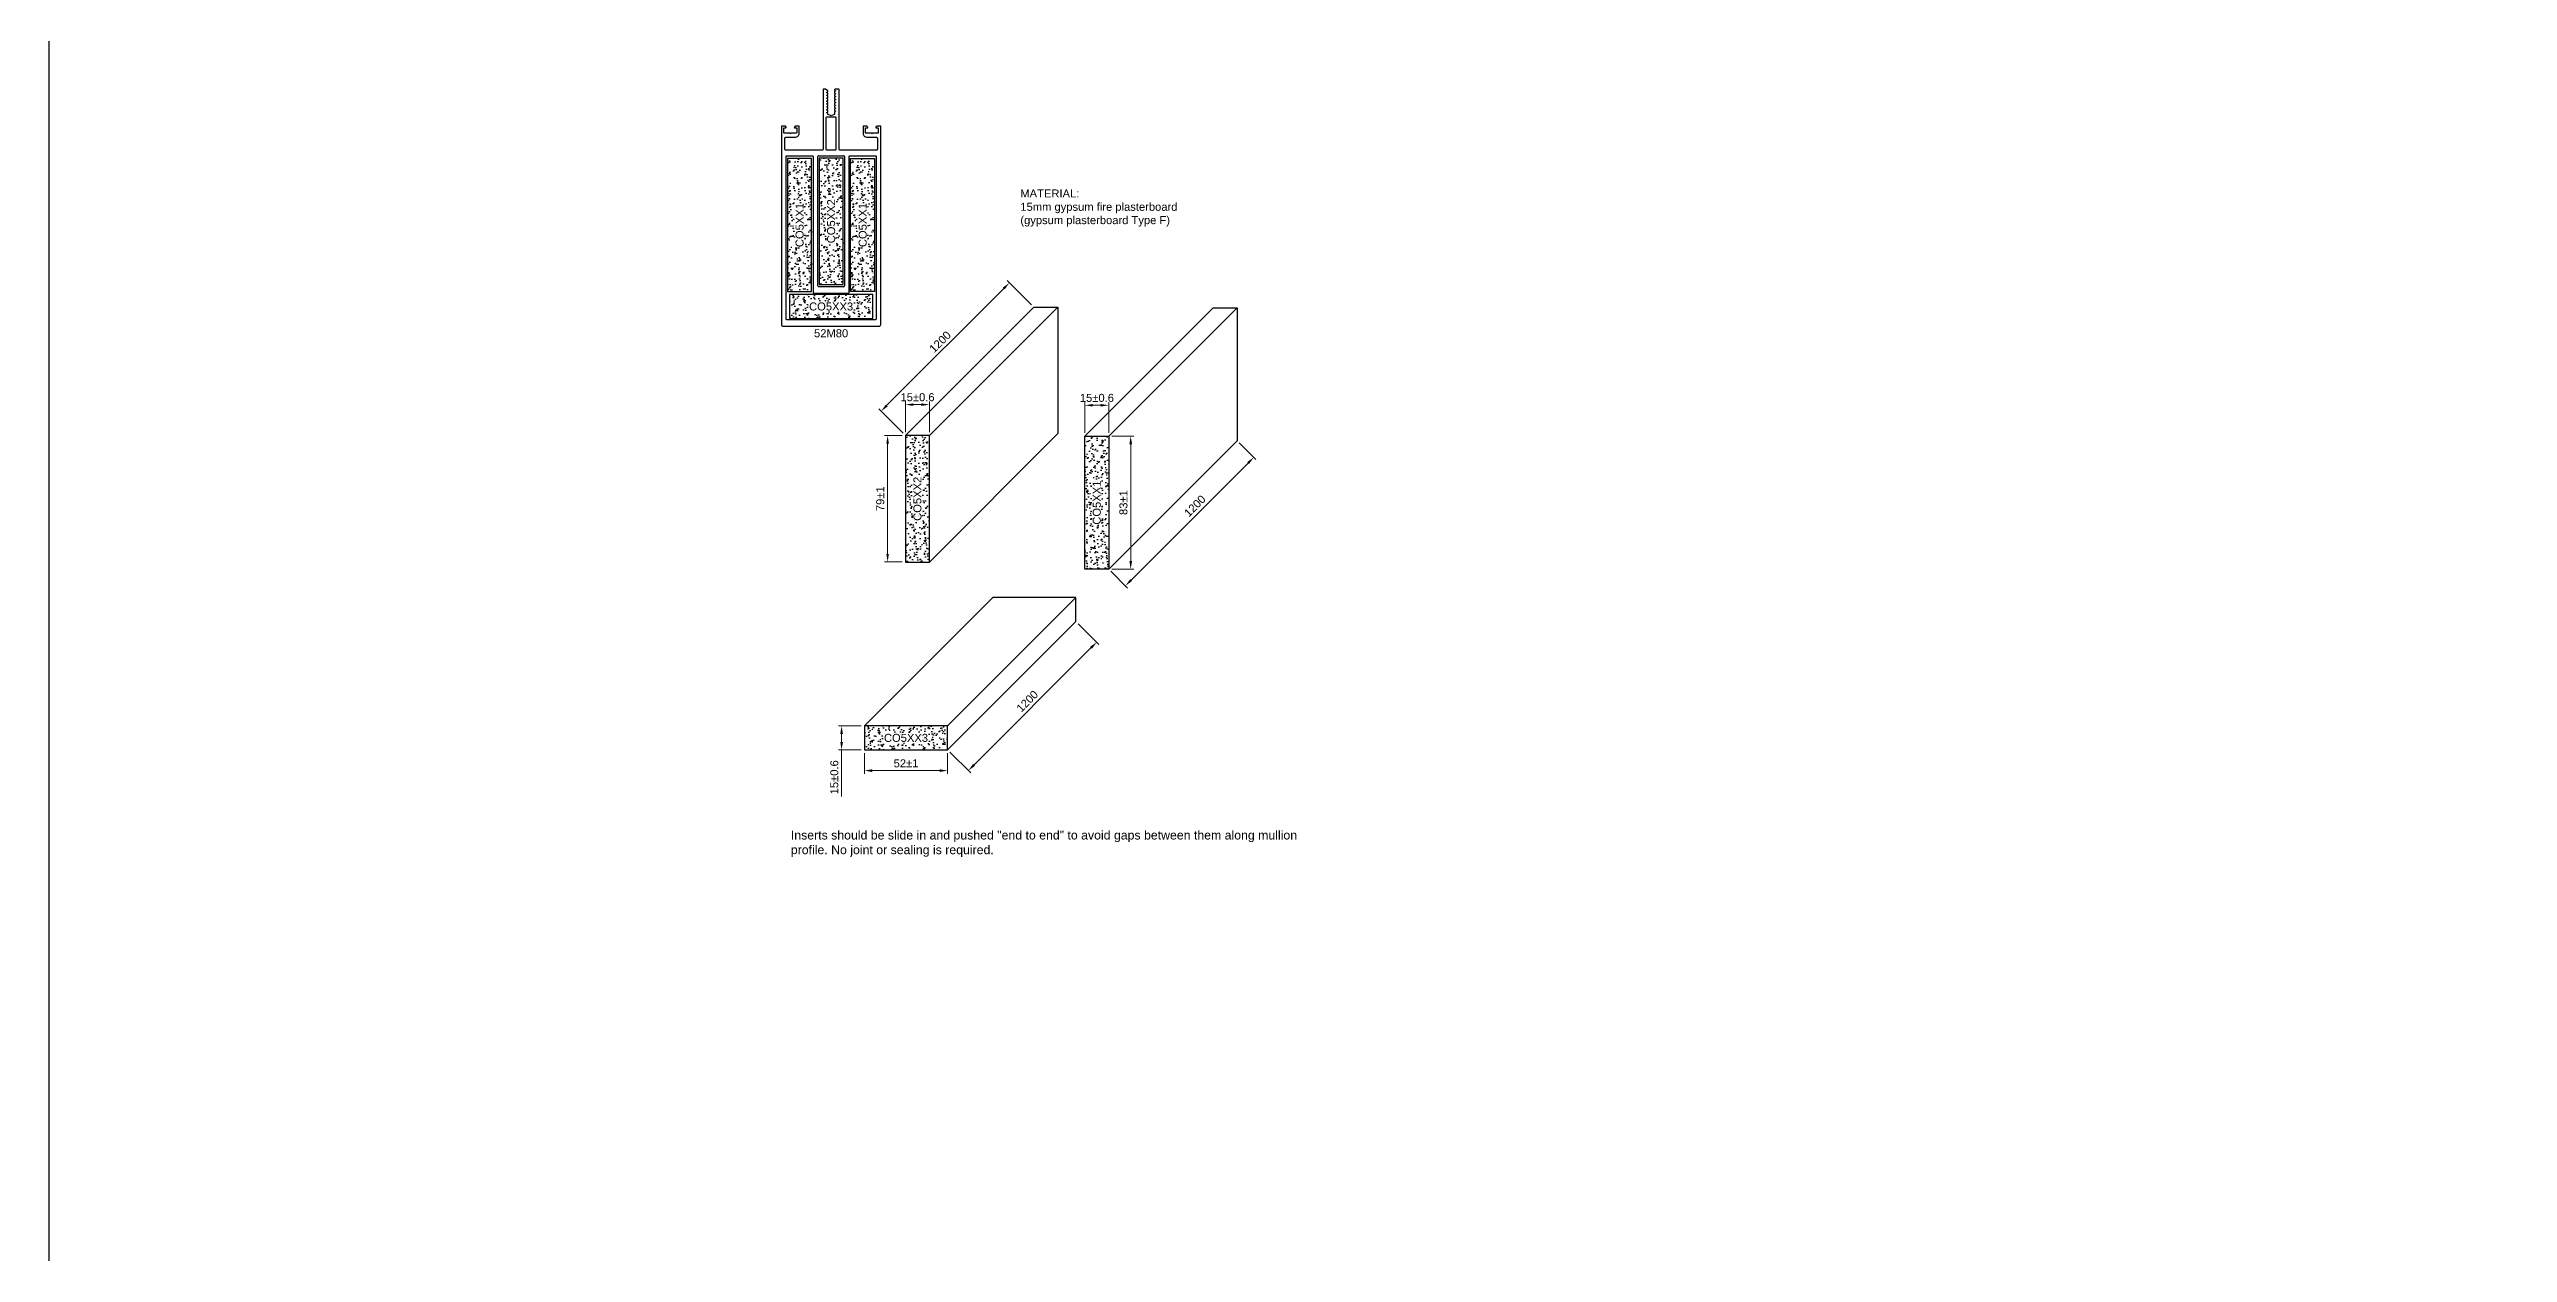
# Model space of a CAD drawing. Header units: millimetres. Extents: x 22319 to 27873, y 35287 to 39437.
# Drawn here: x 22319 to 23855, y 37362 to 38114 of the extents above; entities that cross this region are included whole.
import ezdxf
from ezdxf.enums import TextEntityAlignment as Align

# ---------------------------------------------------------------- set-up
doc = ezdxf.new("R2010")
doc.units = ezdxf.units.MM
doc.header["$LTSCALE"] = 0.5
for name, color, linetype, lineweight in [('AM_0', 7, 'Continuous', 30), ('AM_4', 3, 'Continuous', 25), ('AM_5', 3, 'Continuous', 18), ('AM_6', 2, 'Continuous', 20), ('AM_8', 1, 'Continuous', 25)]:
    doc.layers.add(name, color=color, linetype=linetype, lineweight=lineweight)
doc.styles.add('Border', font='ARIAL.TTF')
doc.styles.get("Standard").update_dxf_attribs({"font": 'ARIAL.TTF'})
doc.dimstyles.new('SBS_DIN$0', dxfattribs={"dimscale": 2, "dimtxt": 2.5, "dimasz": 2.5, "dimexe": 1, "dimexo": 1, "dimgap": 1, "dimtad": 1, "dimrnd": 0.5, "dimdsep": 46, "dimtxsty": 'Standard', "dimcen": 0, "dimclrd": 256, "dimclre": 256, "dimclrt": 2, "dimadec": 0, "dimazin": 2, "dimtp": 0.1, "dimtm": 0.1, "dimtfac": 0.71, "dimtofl": 0, "dimtmove": 0, "dimatfit": 3, "dimfxl": 0, "dimlwd": -1, "dimlwe": -1, "dimarcsym": 0})

# ---------------------------------------------------------------- blocks, each defined once
blk = doc.blocks.new('*D643')
at = {"layer": 'AM_5'}
for p, q in [((22826.2, 37691.2), (22811.9, 37691.2)), ((22826.2, 37676.2), (22811.9, 37676.2)), ((22813.9, 37686.2), (22813.9, 37681.2)), ((22813.9, 37676.2), (22813.9, 37647))]:
    blk.add_line(p, q, dxfattribs=at)
for points in [[(22813.1, 37686.2), (22814.8, 37686.2), (22813.9, 37691.2)], [(22813.1, 37681.2), (22814.8, 37681.2), (22813.9, 37676.2)]]:
    blk.add_solid(points, dxfattribs=at)
at = {"layer": 'Defpoints', "color": 0}
for p in [(22813.9, 37676.2), (22828.2, 37691.2), (22828.2, 37676.2)]:
    blk.add_point(p, dxfattribs=at)
at = {"layer": 'AM_5', "color": 2, "insert": (22809.4, 37659.1), "char_height": 5, "attachment_point": 5, "rotation": 90}
blk.add_mtext('15{}{\\C140;%%p0.6}', dxfattribs=at)
blk = doc.blocks.new('*D644')
at = {"layer": 'AM_5'}
for p, q in [((22982.9, 37872.2), (22996.6, 37872.2)), ((22994.6, 37867.2), (22994.6, 37794.2)), ((22982.9, 37789.2), (22996.6, 37789.2))]:
    blk.add_line(p, q, dxfattribs=at)
for points in [[(22993.8, 37867.2), (22995.5, 37867.2), (22994.6, 37872.2)], [(22993.8, 37794.2), (22995.5, 37794.2), (22994.6, 37789.2)]]:
    blk.add_solid(points, dxfattribs=at)
at = {"layer": 'Defpoints', "color": 0}
for p in [(22980.9, 37872.2), (22980.9, 37789.2), (22994.6, 37789.2)]:
    blk.add_point(p, dxfattribs=at)
at = {"layer": 'AM_5', "color": 2, "insert": (22990.1, 37830.7), "char_height": 5, "attachment_point": 5, "rotation": 90}
blk.add_mtext('83{}{\\C140;%%p1}', dxfattribs=at)
blk = doc.blocks.new('*D645')
at = {"layer": 'AM_5'}
for p, q in [((22828.2, 37674.2), (22828.2, 37661.3)), ((22833.2, 37663.3), (22875.2, 37663.3)), ((22880.2, 37674.2), (22880.2, 37661.3))]:
    blk.add_line(p, q, dxfattribs=at)
for points in [[(22833.2, 37664.1), (22833.2, 37662.4), (22828.2, 37663.3)], [(22875.2, 37664.1), (22875.2, 37662.4), (22880.2, 37663.3)]]:
    blk.add_solid(points, dxfattribs=at)
at = {"layer": 'Defpoints', "color": 0}
for p in [(22828.2, 37676.2), (22880.2, 37676.2), (22880.2, 37663.3)]:
    blk.add_point(p, dxfattribs=at)
at = {"layer": 'AM_5', "color": 2, "insert": (22854.2, 37667.8), "char_height": 5, "attachment_point": 5}
blk.add_mtext('52{}{\\C140;%%p1}', dxfattribs=at)
blk = doc.blocks.new('*D646')
at = {"layer": 'AM_5'}
for p, q in [((22851.8, 37872.6), (22840.7, 37872.6)), ((22842.7, 37867.6), (22842.7, 37798.6)), ((22851.8, 37793.6), (22840.7, 37793.6))]:
    blk.add_line(p, q, dxfattribs=at)
for points in [[(22841.9, 37867.6), (22843.5, 37867.6), (22842.7, 37872.6)], [(22841.9, 37798.6), (22843.5, 37798.6), (22842.7, 37793.6)]]:
    blk.add_solid(points, dxfattribs=at)
at = {"layer": 'Defpoints', "color": 0}
for p in [(22853.8, 37872.6), (22842.7, 37793.6), (22853.8, 37793.6)]:
    blk.add_point(p, dxfattribs=at)
at = {"layer": 'AM_5', "color": 2, "insert": (22838.1, 37833.1), "char_height": 5, "attachment_point": 5, "rotation": 90}
blk.add_mtext('79{}{\\C140;%%p1}', dxfattribs=at)
blk = doc.blocks.new('*D647')
at = {"layer": 'AM_5'}
for p, q in [((22965.9, 37874.2), (22965.9, 37893.5)), ((22975.9, 37891.5), (22970.9, 37891.5)), ((22980.9, 37874.2), (22980.9, 37893.5))]:
    blk.add_line(p, q, dxfattribs=at)
for points in [[(22970.9, 37892.3), (22970.9, 37890.7), (22965.9, 37891.5)], [(22975.9, 37892.3), (22975.9, 37890.7), (22980.9, 37891.5)]]:
    blk.add_solid(points, dxfattribs=at)
at = {"layer": 'Defpoints', "color": 0}
for p in [(22965.9, 37891.5), (22965.9, 37872.2), (22980.9, 37872.2)]:
    blk.add_point(p, dxfattribs=at)
at = {"layer": 'AM_5', "color": 2, "insert": (22973.5, 37896.1), "char_height": 5, "attachment_point": 5}
blk.add_mtext('15{}{\\C140;%%p0.6}', dxfattribs=at)
blk = doc.blocks.new('*D648')
at = {"layer": 'AM_5'}
for p, q in [((22853.8, 37874.6), (22853.8, 37893.9)), ((22863.8, 37891.9), (22858.8, 37891.9)), ((22868.8, 37874.6), (22868.8, 37893.9))]:
    blk.add_line(p, q, dxfattribs=at)
for points in [[(22858.8, 37892.7), (22858.8, 37891.1), (22853.8, 37891.9)], [(22863.8, 37892.7), (22863.8, 37891.1), (22868.8, 37891.9)]]:
    blk.add_solid(points, dxfattribs=at)
at = {"layer": 'Defpoints', "color": 0}
for p in [(22853.8, 37891.9), (22853.8, 37872.6), (22868.8, 37872.6)]:
    blk.add_point(p, dxfattribs=at)
at = {"layer": 'AM_5', "color": 2, "insert": (22861.4, 37896.5), "char_height": 5, "attachment_point": 5}
blk.add_mtext('15{}{\\C140;%%p0.6}', dxfattribs=at)
blk = doc.blocks.new('52M80')
for p, q in [((-8.3, -84.9), (-8.3, -4)), ((-7.8, -3.5), (7.8, -3.5)), ((8.3, -4), (8.3, -84.9)), ((7.8, -85.4), (-7.8, -85.4))]:
    blk.add_line(p, q)
for points in [[(-2.1, 23.7), (-2.1, 24.7), (-2.6, 25, -0.655629), (-2.6, 25.3), (-2.1, 25.5), (-2.1, 26.5), (-2.6, 26.8, -0.655629), (-2.6, 27.1), (-2.1, 27.3), (-2.1, 28.3), (-2.6, 28.6, -0.655629), (-2.6, 29), (-2.1, 29.1), (-2.1, 30.1), (-2.6, 30.4, -0.655629), (-2.6, 30.8), (-2.1, 30.9), (-2.1, 31.9), (-2.6, 32.2, -0.655629), (-2.6, 32.6), (-2.1, 32.7), (-2.1, 33.7), (-2.6, 34, -0.655629), (-2.6, 34.4), (-2.1, 34.5), (-2.1, 35.5), (-2.6, 35.8, -0.655629), (-2.6, 36.2), (-2.1, 36.3), (-2.1, 37.1), (-3.6, 38), (-4.8, 38, 0.414214), (-5, 37.8), (-5, 0.5, -0.414214), (-5.5, 0), (-28.4, 0, -0.414214), (-28.9, 0.5), (-28.9, 7.5, -0.414214), (-28.4, 8), (-22.5, 8, 0.414214), (-20, 10.5), (-20, 14.8, 0.414215), (-20.2, 15), (-22.2, 15, 0.198911), (-22.4, 14.9), (-22.9, 14.4, 0.198912), (-23, 14.2), (-23, 14.2, 0.414214), (-22.8, 14), (-21.7, 14, -0.414214), (-21.5, 13.8), (-21.5, 11, -0.414214), (-22, 10.5), (-25.2, 10.5), (-25.5, 10.2), (-25.8, 10.5), (-29, 10.5, -0.414214), (-29.5, 11), (-29.5, 13.8, -0.414214), (-29.3, 14), (-28.2, 14, 0.414214), (-28, 14.2), (-28, 14.2, 0.198912), (-28.1, 14.4), (-28.6, 14.9, 0.198912), (-28.8, 15), (-30.8, 15, 0.414214), (-31, 14.8), (-31, -109, 0.414214), (-30, -110), (30, -110, 0.414214), (31, -109), (31, 15), (28.7, 15), (28, 14.3), (28, 14), (29.5, 14), (29.5, 11, -0.414214), (29, 10.5), (25.8, 10.5), (25.5, 10.2), (25.2, 10.5), (22, 10.5, -0.414214), (21.5, 11), (21.5, 14), (23, 14), (23, 14.3), (22.3, 15), (20, 15), (20, 10.5, 0.414214), (22.5, 8), (28.4, 8, -0.414214), (28.9, 7.5), (28.9, 0.5, -0.414214), (28.4, 0), (5.5, 0, -0.414214), (5, 0.5), (5, 37.8, 0.414214), (4.8, 38), (2.6, 38, 0.414214), (2.1, 37.5), (2.1, 37.3), (2.6, 37.2, -0.655629), (2.6, 36.8), (2.1, 36.5), (2.1, 35.5), (2.6, 35.4, -0.655629), (2.6, 35), (2.1, 34.7), (2.1, 33.7), (2.6, 33.6, -0.655629), (2.6, 33.2), (2.1, 32.9), (2.1, 31.9), (2.6, 31.8, -0.655629), (2.6, 31.4), (2.1, 31.1), (2.1, 30.1), (2.6, 30, -0.655629), (2.6, 29.6), (2.1, 29.3), (2.1, 28.3), (2.6, 28.1, -0.655629), (2.6, 27.8), (2.1, 27.5), (2.1, 26.5), (2.6, 26.3, -0.655629), (2.6, 26), (2.1, 25.7), (2.1, 24.7), (2.6, 24.5, -0.655629), (2.6, 24.2), (2.1, 23.9), (2.1, 22.5, -0.315299), (1.9, 22.2), (0, 21.5), (-1.9, 22.2, -0.315299), (-2.1, 22.5), (-2.1, 22.9), (-2.6, 23.2, -0.655629), (-2.6, 23.5)], [(-3, 20.4, -0.414214), (-2.7, 20.7), (2.7, 20.7, -0.414214), (3, 20.4), (3, 0.3, -0.414214), (2.7, 0), (-2.7, 0, -0.414214), (-3, 0.3)], [(27.6, -106), (-27.6, -106, -0.414214), (-28.1, -105.5), (-28.1, -4, -0.414214), (-27.6, -3.5), (-11.8, -3.5, -0.414214), (-11.3, -4), (-11.3, -88.9, 0.414214), (-10.8, -89.4), (10.8, -89.4, 0.414214), (11.3, -88.9), (11.3, -4, -0.414214), (11.8, -3.5), (27.6, -3.5, -0.414214), (28.1, -4), (28.1, -105.5, -0.414214)]]:
    blk.add_lwpolyline(points, format="xyb", close=True)
for centre, start, end in [((-7.8, -4), 90, 180), ((7.8, -4), 0, 90), ((-7.8, -84.9), 180, 270), ((7.8, -84.9), 270, 0)]:
    blk.add_arc(centre, 0.5, start, end)
blk = doc.blocks.new('*D650')
at = {"layer": 'AM_5'}
for p, q in [((23062.5, 37868), (23072.9, 37857.6)), ((22994.9, 37782.3), (23068, 37855.4)), ((22982.3, 37787.8), (22992.7, 37777.3))]:
    blk.add_line(p, q, dxfattribs=at)
for points in [[(23067.4, 37856), (23068.6, 37854.8), (23071.5, 37859)], [(22994.3, 37782.9), (22995.4, 37781.7), (22991.3, 37778.7)]]:
    blk.add_solid(points, dxfattribs=at)
at = {"layer": 'Defpoints', "color": 0}
for p in [(23061.1, 37869.4), (23071.5, 37859), (22980.9, 37789.2)]:
    blk.add_point(p, dxfattribs=at)
at = {"layer": 'AM_5', "color": 2, "insert": (23034.7, 37828.6), "char_height": 5, "attachment_point": 5, "rotation": 45}
blk.add_mtext('1200', dxfattribs=at)
blk = doc.blocks.new('*D651')
at = {"layer": 'AM_5'}
for p, q in [((22932.6, 37954.2), (22917.4, 37969.4)), ((22842.1, 37891.3), (22915.3, 37964.5)), ((22852.4, 37874), (22837.2, 37889.2))]:
    blk.add_line(p, q, dxfattribs=at)
for points in [[(22914.7, 37965), (22915.9, 37963.9), (22918.8, 37968)], [(22841.6, 37891.9), (22842.7, 37890.7), (22838.6, 37887.8)]]:
    blk.add_solid(points, dxfattribs=at)
at = {"layer": 'Defpoints', "color": 0}
for p in [(22918.8, 37968), (22934, 37952.8), (22853.8, 37872.6)]:
    blk.add_point(p, dxfattribs=at)
at = {"layer": 'AM_5', "color": 2, "insert": (22875.5, 37931.1), "char_height": 5, "attachment_point": 5, "rotation": 45}
blk.add_mtext('1200', dxfattribs=at)
blk = doc.blocks.new('*D652')
at = {"layer": 'AM_5'}
for p, q in [((22961.8, 37755), (22974.8, 37742.1)), ((22896.7, 37666.8), (22969.8, 37740)), ((22881.6, 37674.8), (22894.6, 37661.9))]:
    blk.add_line(p, q, dxfattribs=at)
for points in [[(22969.2, 37740.6), (22970.4, 37739.4), (22973.4, 37743.5)], [(22896.1, 37667.4), (22897.3, 37666.2), (22893.1, 37663.3)]]:
    blk.add_solid(points, dxfattribs=at)
at = {"layer": 'Defpoints', "color": 0}
for p in [(22960.4, 37756.5), (22973.4, 37743.5), (22880.2, 37676.2)]:
    blk.add_point(p, dxfattribs=at)
at = {"layer": 'AM_5', "color": 2, "insert": (22930, 37706.6), "char_height": 5, "attachment_point": 5, "rotation": 45}
blk.add_mtext('1200', dxfattribs=at)

msp = doc.modelspace()

# ---------------------------------------------------------------- hatches: boundary and pattern name
at = {"layer": 'AM_8'}
h = msp.add_hatch(dxfattribs=at)
h.set_pattern_fill('AR-SAND', color=256, scale=0.1, angle=270, style=0)
h.set_pattern_definition([(307.5, (-54.3526, 173.4016), (4.89413237, 0.16000313), [0, -3.8608, 0, -4.318, 0, -4.1275]), (277.5, (-54.3526, 173.4016), (7.168251, -4.4952328), [0, -2.0828, 0, -3.4798, 0, -1.3335]), (237.5, (-54.3526, 176.5258), (0.01437185, -7.9099237), [0, -1.27, 0, -4.572, 0, -5.969]), (227.5, (-54.3526, 176.526), (2.2292932, -7.6355645), [0, -0.635, 0, -2.9972, 0, -3.429])])
h.paths.add_polyline_path([(22795.188, 38045.569), (22780.188, 38045.569), (22780.188, 37962.569), (22795.188, 37962.569)])
h.paths.add_polyline_path([(22791.571, 37988.993), (22791.571, 38019.145), (22783.81, 38019.145), (22783.81, 37988.993)], flags=24)
h = msp.add_hatch(dxfattribs=at)
h.set_pattern_fill('AR-SAND', color=256, scale=0.1, angle=270, style=0)
h.set_pattern_definition([(307.5, (-74.3526, 173.4016), (4.89413237, 0.16000313), [0, -3.8608, 0, -4.318, 0, -4.1275]), (277.5, (-74.3526, 173.4016), (7.168251, -4.4952328), [0, -2.0828, 0, -3.4798, 0, -1.3335]), (237.5, (-74.3526, 176.5258), (0.01437185, -7.9099237), [0, -1.27, 0, -4.572, 0, -5.969]), (227.5, (-74.3526, 176.526), (2.2292932, -7.6355645), [0, -0.635, 0, -2.9972, 0, -3.429])])
h.paths.add_polyline_path([(22814.891, 38045.969), (22799.891, 38045.969), (22799.891, 37966.969), (22814.891, 37966.969)])
h.paths.add_polyline_path([(22811.269, 37991.393), (22811.269, 38021.545), (22803.508, 38021.545), (22803.508, 37991.393)], flags=24)
h = msp.add_hatch(dxfattribs=at)
h.set_pattern_fill('AR-SAND', color=256, scale=0.1, angle=270, style=0)
h.set_pattern_definition([(307.5, (-14.9476, 173.4016), (4.89413237, 0.16000313), [0, -3.8608, 0, -4.318, 0, -4.1275]), (277.5, (-14.9476, 173.4016), (7.168251, -4.4952328), [0, -2.0828, 0, -3.4798, 0, -1.3335]), (237.5, (-14.9476, 176.5258), (0.01437185, -7.9099237), [0, -1.27, 0, -4.572, 0, -5.969]), (227.5, (-14.9476, 176.526), (2.2292932, -7.6355645), [0, -0.635, 0, -2.9972, 0, -3.429])])
h.paths.add_polyline_path([(22834.593, 38045.569), (22819.593, 38045.569), (22819.593, 37962.569), (22834.593, 37962.569)])
h.paths.add_polyline_path([(22830.976, 37988.993), (22830.976, 38019.145), (22823.215, 38019.145), (22823.215, 37988.993)], flags=24)
h = msp.add_hatch(dxfattribs=at)
h.set_pattern_fill('AR-SAND', color=256, scale=0.1, angle=270, style=0)
h.set_pattern_definition([(307.5, (-74.3526, 183.4016), (4.89413237, 0.16000313), [0, -3.8608, 0, -4.318, 0, -4.1275]), (277.5, (-74.3526, 183.4016), (7.168251, -4.4952328), [0, -2.0828, 0, -3.4798, 0, -1.3335]), (237.5, (-74.3526, 186.5258), (0.01437185, -7.9099237), [0, -1.27, 0, -4.572, 0, -5.969]), (227.5, (-74.3526, 186.526), (2.2292932, -7.6355645), [0, -0.635, 0, -2.9972, 0, -3.429])])
h.paths.add_polyline_path([(22833.393, 37960.719), (22781.388, 37960.719), (22781.388, 37945.719), (22833.393, 37945.719)])
h.paths.add_polyline_path([(22792.314, 37949.336), (22822.467, 37949.336), (22822.467, 37957.102), (22792.314, 37957.102)], flags=24)
h = msp.add_hatch(dxfattribs=at)
h.set_pattern_fill('AR-SAND', color=256, scale=0.1, angle=270, style=0)
h.set_pattern_definition([(307.5, (-20.434, 0), (4.89413237, 0.16000313), [0, -3.8608, 0, -4.318, 0, -4.1275]), (277.5, (-20.434, 0), (7.168251, -4.4952328), [0, -2.0828, 0, -3.4798, 0, -1.3335]), (237.5, (-20.434, 3.124), (0.01437185, -7.9099237), [0, -1.27, 0, -4.572, 0, -5.969]), (227.5, (-20.434, 3.124), (2.2292932, -7.6355645), [0, -0.635, 0, -2.9972, 0, -3.429])])
h.paths.add_polyline_path([(22868.809, 37872.567), (22853.809, 37872.567), (22853.809, 37793.567), (22868.809, 37793.567)])
h.paths.add_polyline_path([(22865.188, 37817.992), (22865.188, 37848.143), (22857.427, 37848.143), (22857.427, 37817.992)], flags=24)
h = msp.add_hatch(dxfattribs=at)
h.set_pattern_fill('AR-SAND', color=256, scale=0.1, angle=270, style=0)
h.set_pattern_definition([(307.5, (51.951, 0), (4.89413237, 0.16000313), [0, -3.8608, 0, -4.318, 0, -4.1275]), (277.5, (51.951, 0), (7.168251, -4.4952328), [0, -2.0828, 0, -3.4798, 0, -1.3335]), (237.5, (51.951, 3.124), (0.01437185, -7.9099237), [0, -1.27, 0, -4.572, 0, -5.969]), (227.5, (51.951, 3.124), (2.2292932, -7.6355645), [0, -0.635, 0, -2.9972, 0, -3.429])])
h.paths.add_polyline_path([(22980.897, 37872.167), (22965.897, 37872.167), (22965.897, 37789.167), (22980.897, 37789.167)])
h.paths.add_polyline_path([(22977.276, 37815.592), (22977.276, 37845.743), (22969.515, 37845.743), (22969.515, 37815.592)], flags=24)
h = msp.add_hatch(dxfattribs=at)
h.set_pattern_fill('AR-SAND', color=256, scale=0.1, angle=270, style=0)
h.set_pattern_definition([(307.5, (-27.566, -86.0767), (4.89413237, 0.16000313), [0, -3.8608, 0, -4.318, 0, -4.1275]), (277.5, (-27.566, -86.0767), (7.168251, -4.4952328), [0, -2.0828, 0, -3.4798, 0, -1.3335]), (237.5, (-27.566, -82.9525), (0.01437185, -7.9099237), [0, -1.27, 0, -4.572, 0, -5.969]), (227.5, (-27.566, -82.9525), (2.2292932, -7.6355645), [0, -0.635, 0, -2.9972, 0, -3.429])])
h.paths.add_polyline_path([(22880.18, 37691.241), (22828.175, 37691.241), (22828.175, 37676.241), (22880.18, 37676.241)])
h.paths.add_polyline_path([(22839.1, 37679.858), (22869.254, 37679.858), (22869.254, 37687.624), (22839.1, 37687.624)], flags=24)

# ---------------------------------------------------------------- linework, layer by layer
for p, q in [((22853.809, 37872.567), (22934.029, 37952.787)), ((22868.809, 37872.567), (22949.029, 37952.787)), ((22965.897, 37872.167), (23046.116, 37952.387)), ((22980.897, 37872.167), (23061.116, 37952.387)), ((22980.897, 37789.167), (23061.116, 37869.387)), ((22880.18, 37691.241), (22960.399, 37771.46)), ((22880.18, 37676.241), (22960.399, 37756.46))]:
    msp.add_line(p, q)
msp.add_lwpolyline([(22318.708, 39437.035), (27872.659, 39437.035), (27872.659, 35287.049), (22318.708, 35287.049)], close=True)
at = {"layer": 'AM_0'}
for points in [[(22934.029, 37952.787), (22949.029, 37952.787), (22949.029, 37873.787), (22868.809, 37793.567)], [(23046.116, 37952.387), (23061.116, 37952.387), (23061.116, 37869.387)], [(22960.399, 37756.46), (22960.399, 37771.46), (22908.394, 37771.46), (22828.175, 37691.241)]]:
    msp.add_lwpolyline(points, dxfattribs=at)
for points in [[(22853.809, 37872.567), (22853.809, 37793.567), (22868.809, 37793.567), (22868.809, 37872.567)], [(22980.897, 37872.167), (22980.897, 37789.167), (22965.897, 37789.167), (22965.897, 37872.167)], [(22880.18, 37691.241), (22828.175, 37691.241), (22828.175, 37676.241), (22880.18, 37676.241)]]:
    msp.add_lwpolyline(points, close=True, dxfattribs=at)
at = {"layer": 'AM_4'}
for points in [[(22780.188, 38045.569), (22780.188, 37962.569), (22795.188, 37962.569), (22795.188, 38045.569)], [(22799.891, 38045.969), (22799.891, 37966.969), (22814.891, 37966.969), (22814.891, 38045.969)], [(22834.593, 38045.569), (22834.593, 37962.569), (22819.593, 37962.569), (22819.593, 38045.569)], [(22833.393, 37960.719), (22781.388, 37960.719), (22781.388, 37945.719), (22833.393, 37945.719)]]:
    msp.add_lwpolyline(points, close=True, dxfattribs=at)

# ---------------------------------------------------------------- block references
msp.add_blockref('52M80', (22807.391, 38050.919))

# ---------------------------------------------------------------- texts
at = {"layer": 'AM_6', "color": 7, "style": 'Border'}
for s, p in [('CO5XX1', (22787.693, 38004.069)), ('CO5XX2', (22807.391, 38006.469)), ('CO5XX1', (22827.098, 38004.069)), ('CO5XX2', (22861.309, 37833.067)), ('CO5XX1', (22973.397, 37830.667))]:
    msp.add_text(s, height=5, rotation=90, dxfattribs=at).set_placement(p, align=Align.MIDDLE_CENTER)
for p in [(22807.391, 37953.219), (22854.177, 37683.741)]:
    msp.add_text('CO5XX3', height=5, dxfattribs=at).set_placement(p, align=Align.MIDDLE_CENTER)
at = {"layer": 'AM_6', "style": 'Border'}
msp.add_text('52M80', height=5, dxfattribs=at).set_placement((22807.391, 37936.489), align=Align.MIDDLE_CENTER)
at = {"layer": 'AM_6', "attachment_point": 1, "style": 'Border'}
for s, insert, char_height, width in [('MATERIAL:\\P15mm gypsum fire plasterboard\\P(gypsum plasterboard Type F)', (22925.638, 38026.328), 5, 122.15467), ('Inserts should be slide in and pushed "end to end" to avoid gaps between them along mullion profile. No joint or sealing is required.', (22782.218, 37625.737), 5.5, 336.49876)]:
    msp.add_mtext(s, dxfattribs=dict(at, insert=insert, char_height=char_height, width=width))

# ---------------------------------------------------------------- dimensions: what is measured, and where the dimension line sits
at = {"layer": 'AM_5'}
for p1, p2, distance, picture, middle in [((22853.809, 37872.567), (22934.029, 37952.787), 21.499, '*D651', (22875.498, 37931.099)), ((22880.18, 37676.241), (22960.399, 37756.46), -18.326, '*D652', (22930.029, 37706.612))]:
    dim = msp.add_aligned_dim(p1=p1, p2=p2, distance=distance, text='1200', dimstyle='SBS_DIN$0', override={"dimtp": 1, "dimtm": 1, "dimtmove": 1}, dxfattribs=at)
    dim.commit()
    dim.dimension.update_dxf_attribs({"geometry": picture, "text_midpoint": middle})
for base, p1, p2, angle, text, override, picture, middle, dimtype in [((22853.799, 37891.898), (22868.799, 37872.567), (22853.799, 37872.567), 180, '<>{}{\\C140;%%p0.6}', {"dimtp": 0.6, "dimtm": 0.6, "dimtdec": 2, "dimtmove": 1, "dimtzin": 8}, '*D648', (22861.377, 37891.898), 160), ((22965.887, 37891.498), (22980.887, 37872.167), (22965.887, 37872.167), 180, '<>{}{\\C140;%%p0.6}', {"dimtp": 0.6, "dimtm": 0.6, "dimtdec": 2, "dimtmove": 1, "dimtzin": 8}, '*D647', (22973.464, 37891.498), 160), ((23071.535, 37858.969), (22980.897, 37789.167), (23061.116, 37869.387), 45, '1200', {"dimtp": 1, "dimtm": 1, "dimtmove": 1}, '*D650', (23037.943, 37825.377), 161)]:
    dim = msp.add_linear_dim(base=base, p1=p1, p2=p2, angle=angle, text=text, dimstyle='SBS_DIN$0', override=override, dxfattribs=at)
    dim.commit()
    dim.dimension.update_dxf_attribs({"geometry": picture, "text_midpoint": middle, "dimtype": dimtype})
for base, p1, p2, text, override, picture, middle in [((22842.7, 37793.567), (22853.809, 37872.567), (22853.809, 37793.567), '<>{}{\\C140;%%p1}', {"dimtp": 1, "dimtm": 1, "dimtdec": 2, "dimtzin": 8}, '*D646', (22838.147, 37833.067)), ((22994.633, 37789.167), (22980.897, 37872.167), (22980.897, 37789.167), '<>{}{\\C140;%%p1}', {"dimtp": 1, "dimtm": 1, "dimtdec": 2, "dimtzin": 8}, '*D644', (22990.079, 37830.667)), ((22813.943, 37676.241), (22828.175, 37691.241), (22828.175, 37676.241), '<>{}{\\C140;%%p0.6}', {"dimtp": 0.6, "dimtm": 0.6, "dimtdec": 2, "dimtzin": 8}, '*D643', (22809.391, 37659.125))]:
    dim = msp.add_linear_dim(base=base, p1=p1, p2=p2, angle=90, text=text, dimstyle='SBS_DIN$0', override=override, dxfattribs=at)
    dim.commit()
    dim.dimension.update_dxf_attribs({"geometry": picture, "text_midpoint": middle})
dim = msp.add_linear_dim(base=(22880.179730776, 37663.273527794), p1=(22828.174730776, 37676.240835752), p2=(22880.179730776, 37676.240835752), text='<>{}{\\C140;%%p1}', dimstyle='SBS_DIN$0', override={"dimtp": 1, "dimtm": 1, "dimtdec": 2, "dimtzin": 8}, dxfattribs=at)
dim.commit()
dim.dimension.update_dxf_attribs({"geometry": '*D645', "text_midpoint": (22854.177230776, 37667.826392733)})

doc.saveas('drawing.dxf')
